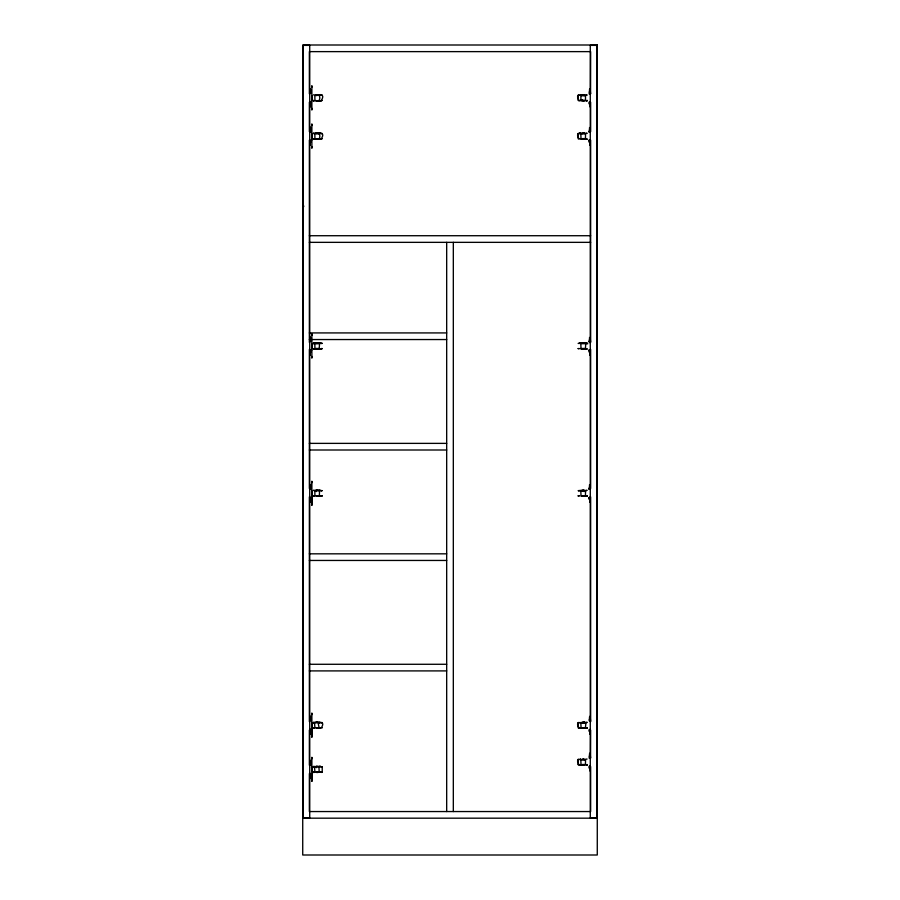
<?xml version="1.0" encoding="UTF-8"?>
<svg xmlns="http://www.w3.org/2000/svg" width="900" height="900" viewBox="0 0 900 900"><rect width="100%" height="100%" fill="white"/><g stroke="black" fill="none" stroke-linecap="round" stroke-linejoin="round"><path stroke-width="1.35" d="M310.241 144.585L310.241 145.271L309.814 140.108M310.241 106.301L310.241 106.976L310.23 101.824M310.241 777.859L310.241 778.545L310.23 773.381M310.241 733.68L310.241 734.366L310.23 729.202M310.241 501.728L310.241 502.402L310.23 497.25M310.23 489.285L310.241 484.515M310.241 354.454L310.241 355.129L310.23 349.976L310.86 349.695L310.23 349.976M310.23 336.926L309.814 342M310.23 132.154L310.241 126.99L310.241 127.845M310.86 130.59L310.871 127.811M310.871 105.491L310.871 106.29L310.871 105.39M310.86 763.852L310.871 760.939M310.86 719.674L310.871 716.906M310.86 487.721L310.86 484.83M310.86 340.447L310.86 337.556M310.86 92.295L310.871 89.528M311.04 773.528L311.04 775.519L311.04 773.494M311.04 101.959L311.04 103.95L311.029 102.296M311.873 773.528L311.873 781.29L311.873 757.429L311.873 758.857M311.873 771.48L311.873 767.126M311.873 729.349L311.873 737.111L311.873 713.25L311.873 714.668M311.873 727.301L311.873 722.936M311.873 497.396L311.873 505.226L311.873 481.376L311.873 482.715M311.873 495.349L311.873 490.984M311.873 356.445L311.873 357.885L311.873 334.114M311.873 348.075L311.873 343.71M311.873 335.441L311.873 334.024M311.873 146.576L311.873 148.016L311.873 124.155L311.873 125.584M311.873 138.218L311.873 133.852M311.873 108.281L311.873 109.8L311.873 85.95L311.873 87.289M311.873 99.922L311.873 95.558M311.873 502.661L311.873 502.853M318.454 100.834L321.548 100.834L318.251 100.755L319.061 100.755M318.454 496.26L321.548 496.26L318.262 495.923M578.126 764.651C580.545 765.562 576.034 761.839 578.126 759.442L585 759.712M578.171 764.651L578.171 759.442L579.195 759.431M581.906 133.526L578.126 133.537C576.056 135.934 580.523 139.657 578.126 138.735L578.171 133.526L579.195 133.526M581.681 95.513C577.316 94.748 588.071 95.434 578.126 95.242C576.056 97.639 580.523 101.374 578.126 100.451L578.171 95.242L579.251 95.231L578.666 95.231M581.906 722.621L578.126 722.621C576.056 725.018 580.523 728.752 578.126 727.83L578.171 722.621L579.251 722.621L578.666 722.621M581.906 490.286L578.126 490.669L579.195 490.657M581.906 343.395L578.126 343.395M589.331 93.386L589.331 91.721M589.331 755.921L589.331 757.586M589.331 719.111L589.331 720.765M589.331 489.139L589.331 487.147M589.331 341.899L589.331 339.885M589.331 132.007L589.331 130.016M590.13 355.14L590.13 349.976L589.5 349.695L590.13 349.976M590.13 337.241L590.558 342L589.5 342.641M590.13 145.271L590.13 140.108L589.5 139.826L590.13 140.108M590.13 127.373L590.13 132.154M590.13 106.987L590.13 101.824M590.13 89.55L590.13 88.695L590.558 93.847L590.648 51.626M590.13 771.188L590.13 766.024M590.13 753.75L590.13 752.895L590.558 758.048L590.648 730.08M590.13 734.366L590.13 729.202M590.13 716.94L590.13 716.074L590.558 721.226M590.13 502.414L590.13 497.25M590.13 484.515L590.13 489.285M319.196 766.699L318.476 767.07M322.245 138.735C319.826 139.657 324.304 135.934 322.2 133.526L318.454 133.155C319.702 131.94 322.009 142.144 314.921 138.544L314.831 133.987L319.534 133.808L318.476 133.425M319.298 490.556L314.831 491.13L314.921 495.675L319.354 495.81L319.534 490.939L318.926 490.567M589.5 89.528L589.5 93.611L590.13 93.859M589.331 102.296L589.331 103.95L589.331 101.959M589.331 766.496L589.331 768.15L589.331 766.159M589.5 716.906L589.5 721.001L590.13 721.238M589.5 753.727L589.5 757.811L590.13 758.059M319.455 95.141L314.831 95.704L314.921 100.249C321.593 103.545 319.995 94.826 318.454 94.86L322.245 95.242C324.236 97.594 319.849 101.374 322.245 100.451M319.196 722.52C319.995 724.691 316.777 718.256 319.219 728.134M318.926 766.699L319.219 772.324M578.666 133.526L582.041 133.425M582.131 133.763L581.085 133.796M585 490.939L578.666 490.657M581.681 722.891L580.905 722.52L585 722.891M581.164 490.939L581.681 490.939M319.354 727.762L314.921 727.627L314.505 723.026L319.455 722.52M319.354 771.952L314.921 771.817L314.505 767.216L319.455 766.699M319.061 496.181L318.375 496.181M318.476 95.141L319.455 95.513M318.476 722.52L319.455 722.891M578.846 138.803L581.906 139.118M578.79 348.604L578.126 348.604L581.906 348.604M316.282 491.558L316.44 490.241L318.071 490.286M316.282 767.7L316.44 766.384C313.909 766.44 320.411 766.373 316.822 766.429M581.074 727.808L580.826 722.891L585.866 723.026L585.45 727.627L581.006 727.762M317.543 139.118L315.743 139.118L319.219 139.05M319.455 727.796C314.134 728.415 325.777 727.819 318.375 728.145M319.455 771.975L318.375 772.324M586.867 133.56L586.654 133.38M318.33 95.13L319.196 95.13M321.694 133.526L318.33 133.425M318.33 722.52L322.245 722.621C324.236 724.972 319.849 728.764 322.245 727.83M585 95.513L581.22 95.513M581.299 100.755C587.374 99.022 572.512 101.453 582.097 100.496M581.299 139.039L584.674 139.118L582.829 139.118M581.153 496.181L582.097 495.923M581.299 728.134L582.154 727.762L578.824 728.212L581.906 728.212M581.299 764.955L582.075 764.584M319.455 767.07L318.679 767.07M584.291 94.86L582.289 94.86L584.741 94.804L582.705 94.781L583.965 94.86M584.269 133.155L582.289 133.155L584.741 133.099L583.999 133.155M583.639 343.012L584.741 342.968L582.289 343.012L583.875 343.012M584.291 490.286L582.289 490.286L583.965 490.286M584.269 722.239L582.289 722.239L584.741 722.194L583.999 722.239M584.291 759.06C583.56 758.914 581.254 759.082 583.639 759.06M317.07 94.86L318.071 94.86L315.63 94.804L317.666 94.781L316.766 94.86M317.07 133.155L317.666 133.065L316.766 133.155M317.07 343.012L316.024 342.911L318.071 343.012M317.07 490.286L315.63 490.241L316.373 490.286M317.07 722.239L317.666 722.16L316.766 722.239M589.264 94.106L590.558 93.847M589.264 758.306L590.558 758.048M316.676 722.239L315.63 722.194L317.711 722.239M314.595 94.86L313.369 94.86M314.595 133.144L313.369 133.144M314.595 490.286L313.369 490.286M314.595 722.239L313.504 722.239M314.595 766.418L313.369 766.418M316.406 343.012L317.666 342.934L315.63 342.968L319.298 343.294M313.92 100.823L313.234 100.823L314.674 100.823M313.92 139.118L313.234 139.118L314.674 139.118M313.92 496.249L313.234 496.249L314.674 496.249M313.92 728.201L313.234 728.201L314.674 728.201M313.92 772.391L313.234 772.391L314.674 772.391M311.04 93.386L311.04 91.721M311.04 341.539L311.04 339.885M311.04 488.812L311.04 489.173M311.04 720.765L311.04 719.111M316.215 490.286L322.245 490.669L321.199 490.657M580.928 343.294L581.895 343.294M582.829 100.834L584.685 100.823L582.424 100.834M582.829 348.986L584.685 348.986L581.153 348.907M582.829 496.26L584.685 496.249L582.289 496.26M582.829 728.212L584.685 728.212L584.1 728.212M582.829 765.034L584.685 765.023L584.1 765.034M322.245 772.009L321.109 772.02L322.245 772.009L322.2 766.8L318.454 766.429L321.694 766.8M585.709 343.8L585.45 348.401L581.006 348.536L580.826 343.665L587.835 343.777M313.718 133.38L314.224 133.56M313.718 343.238L314.246 343.429M313.718 490.511L314.246 490.691M579.173 343.395L578.666 343.395M319.219 348.907L319.534 343.665L314.831 343.856L314.921 348.401L319.354 348.536L315.686 348.986L317.543 348.986M313.729 100.406L313.301 100.406M313.391 495.832L313.729 495.832M313.391 727.796L313.729 727.785M313.391 771.975L313.729 771.975M317.543 100.834L315.743 100.823L317.947 100.834M584.235 343.012L582.705 342.934L583.999 343.012M316.26 496.26L317.543 496.26M316.26 728.212L317.543 728.212M316.26 772.391L317.543 772.391M321.199 95.231L322.245 95.242M321.199 133.526L322.245 133.537M313.279 343.012L314.82 342.979L313.504 343.012M321.199 343.395L322.245 343.395L319.534 343.395M321.199 722.621L322.245 722.621M321.199 766.8L322.245 766.811M587.351 100.406L586.643 100.406M319.196 343.282L318.476 343.294M582.289 348.986L583.729 349.02M316.766 490.286L317.666 490.207L316.496 490.286M587.351 495.832L586.643 495.832M587.351 727.796L586.643 727.785M582.289 728.212L583.729 728.246M586.643 764.606L587.351 764.606M582.761 765.067L583.729 765.067M309.735 51.626L590.265 51.626M580.646 94.657L580.433 94.657M585.776 94.86L587.002 94.86M318.229 95.13L321.694 95.231M586.125 95.265L586.867 95.265M585.697 100.823L587.137 100.823L586.451 100.823M320.49 132.941L319.939 132.941M580.523 132.941L579.87 132.941L580.646 132.941M585.776 133.144L587.002 133.144M313.504 133.56L314.246 133.56M585.697 139.118L587.137 139.118L586.451 139.118M309.353 235.721L590.648 235.721M309.353 242.347L590.648 242.347M309.353 332.921L446.681 332.921M309.353 339.548L446.681 339.548M320.49 342.81L319.725 342.81M580.523 342.81L579.87 342.81L580.646 342.81M586.125 343.429L586.654 343.238M309.353 443.374L446.681 443.374M309.353 450L446.681 450M319.939 490.084L319.725 490.084M585.776 490.286L587.092 490.286M321.694 490.657L318.454 490.286M586.125 490.691L586.654 490.511M316.642 496.294L318.071 496.26M585.697 496.249L587.137 496.249L586.451 496.249M309.353 553.826L446.681 553.826M309.353 560.452L446.681 560.452M309.353 664.279L446.681 664.279M309.353 670.905L446.681 670.905M319.939 722.036L319.725 722.036M585.776 722.239L587.092 722.239M313.504 722.655L314.246 722.655M586.125 722.655L586.867 722.655M585.697 728.201L587.137 728.201L586.451 728.201M580.41 758.857L580.646 758.857M585.776 759.06L587.092 759.06M581.839 764.955L583.864 765.067M585.697 765.023L587.137 765.023L586.451 765.023M320.49 766.215L319.725 766.215M317.711 772.425L318.532 772.324M309.735 811.553L590.265 811.553M302.726 818.179L597.274 818.179M318.454 139.118L321.548 139.118L319.478 138.757M316.496 349.02L321.548 348.986L319.478 348.626M316.642 728.246L318.071 728.212M316.642 772.425L318.071 772.391M316.08 722.239L318.071 722.239M312.536 343.777L314.651 343.8M312.536 723.004L314.651 723.026M311.468 767.171L313.594 767.194M309.814 93.847L310.241 88.695L310.241 89.55M309.814 721.226L310.241 716.074L310.241 716.94M309.814 765.416L310.241 760.264L310.241 761.119M590.13 342.011L589.5 341.775L589.5 337.556M321.694 343.395L318.454 343.395M321.694 722.621L318.454 722.621M583.931 490.241L584.077 491.558M590.13 144.585L590.13 145.271M590.13 354.454L590.13 355.129M590.13 501.728L590.13 502.402M590.13 733.68L590.13 734.366M589.5 127.688L589.5 131.906M589.5 484.83L589.5 489.037M311.873 734.805L311.873 732.679M311.873 778.984L311.873 776.857M590.648 102.195L590.648 131.692M590.648 140.119L590.648 342.394M590.648 349.414L590.648 488.475M590.648 496.912L590.648 721.654M590.648 766.609L590.648 811.553M453.319 242.347L453.319 811.553M446.681 242.347L446.681 811.553M311.04 130.016L311.04 132.007M311.04 487.147L311.04 489.139M309.353 51.626L309.353 93.769M309.353 102.195L309.353 131.692M309.353 140.119L309.353 342.394M309.353 349.414L309.353 488.475M309.353 496.912L309.353 721.654M309.353 730.08L309.353 765.202M309.353 773.629L309.353 811.553M303.705 205.864L303.705 206.696M311.04 729.349L311.04 731.34L311.04 729.315M311.04 497.396L311.04 499.387L311.04 497.396M311.04 350.123L311.04 352.114L311.04 350.123M311.04 140.254L311.04 142.245L311.04 140.254M318.454 772.02L321.548 772.391L318.454 772.02M589.331 140.22L589.331 142.245L589.331 140.22M589.331 350.089L589.331 352.114L589.331 350.089M589.331 497.351L589.331 499.387L589.331 497.351M311.58 140.524L310.826 140.591L311.58 140.524M311.58 350.392L310.826 350.426L311.58 350.392M311.04 765.281L311.04 763.29L311.04 765.281M311.58 497.666L310.826 497.7L311.58 497.666M311.58 773.798L310.826 773.831L311.58 773.798M311.58 729.619L310.826 729.653L311.58 729.619M588.791 131.681L589.534 131.692L588.791 131.681M588.791 341.539L589.534 341.561L588.791 341.539M588.791 488.812L589.534 488.835L588.791 488.812M589.331 729.675L589.331 731.34L589.331 729.675M585.54 95.704L585.45 100.249L581.006 100.384L580.826 95.513L585.54 95.704M585.54 133.987L585.45 138.544L581.006 138.679L580.826 133.808L585.54 133.987M585.54 491.13L585.45 495.675L581.006 495.81L580.826 490.939L585.54 491.13M585.54 759.904L585.45 764.449L581.006 764.584L580.826 759.712L585.54 759.904M578.846 764.707L581.906 765.034L578.846 764.707M587.137 348.975L585.697 348.975L587.137 348.975M317.171 133.065L316.024 133.043L318.071 133.155L315.63 133.099L317.104 133.043M589.545 140.558L588.791 140.524L589.545 140.558M589.545 350.426L588.791 350.449L589.545 350.426M589.545 497.7L588.791 497.723L589.545 497.7M313.92 348.975L313.234 348.975L314.674 348.975L313.92 348.975M311.04 131.681L311.04 131.681M311.04 764.955L311.04 764.955M322.245 348.604L321.109 348.604L322.245 348.604M322.245 495.877L321.109 495.877L322.245 495.877M579.251 495.877L578.126 495.877L579.195 495.877M597.274 45L302.726 45L302.726 855L597.274 855L597.274 45M309.724 45.371L303.098 45.371L303.098 817.819L309.724 817.819L309.724 45.371M596.903 45.371L590.276 45.371L590.276 817.819L596.903 817.819L596.903 45.371M320.49 94.657L319.725 94.657L320.49 94.657M587.002 343.012L585.551 342.979L587.002 343.012"/></g></svg>
